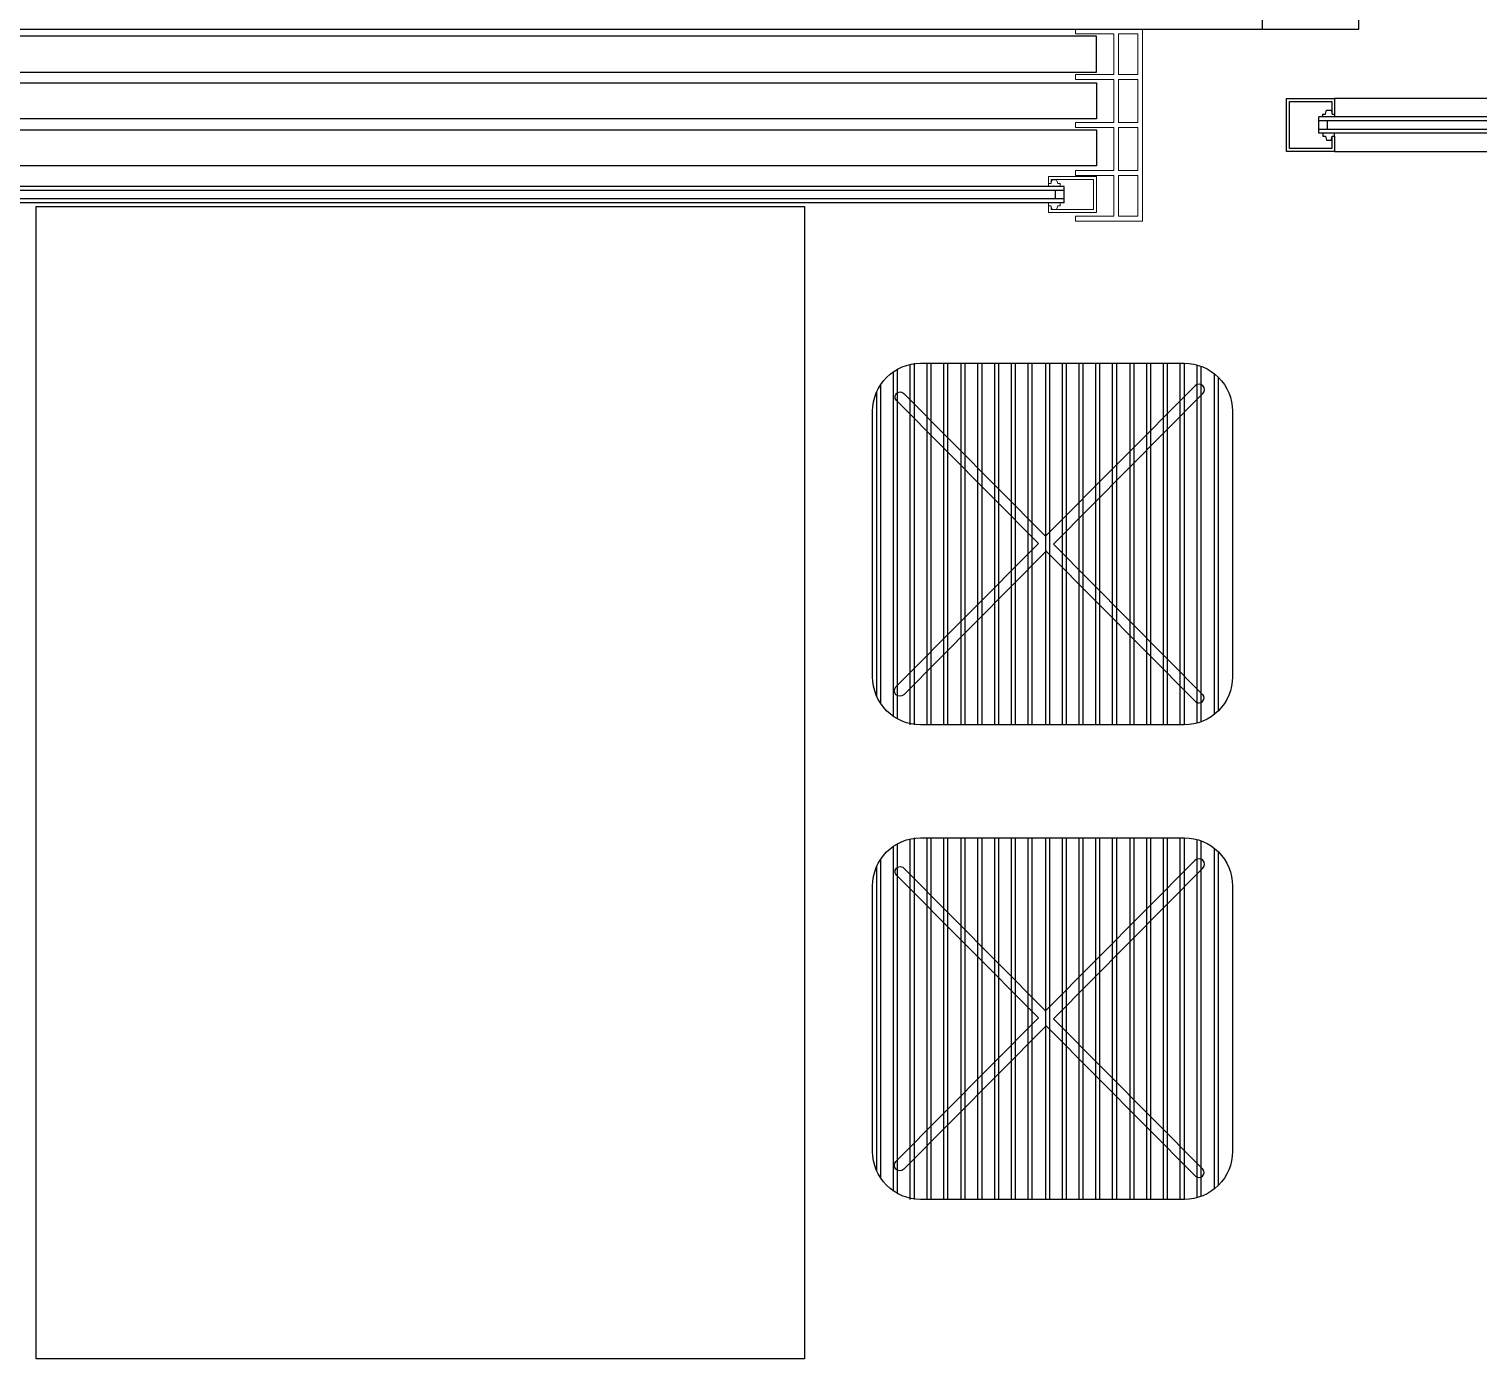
# Model space of a CAD drawing. Header units: centimetres. Extents: x 2135 to 5458, y 2057 to 4523.
# Drawn here: x 3549.1 to 3700, y 2707.2 to 2845.7 of the extents above; entities that cross this region are included whole.
import ezdxf

# ---------------------------------------------------------------- set-up
doc = ezdxf.new("R2010")
doc.units = ezdxf.units.CM
doc.header["$LTSCALE"] = 50
doc.linetypes.add('HIDDEN2', pattern=[0.1875, 0.125, -0.0625])
for name, color, linetype in [('BA_gor3', 163, 'Continuous'), ('BA_mat-cam', 131, 'Continuous'), ('BA_mat-izolasyon', 8, 'Continuous'), ('BA_mat_metal', 122, 'Continuous'), ('BA_mob-hareketli', 143, 'Continuous'), ('BA_mob-sabit', 120, 'Continuous'), ('BA_plan-iz-alt', 8, 'HIDDEN2')]:
    doc.layers.add(name, color=color, linetype=linetype)
doc.layers.add('BA_mat_steel', color=244, linetype='Continuous', lineweight=5)
doc.layers.add('S05_EPDM_Contorno', color=31, linetype='Continuous', lineweight=5)

# ---------------------------------------------------------------- blocks, each defined once
blk = doc.blocks.new('t1')
at = {"layer": 'BA_mob-hareketli'}
blk.add_lwpolyline([(46524.8, 62611.5), (46799.5, 62611.5, -0.414214), (46849.5, 62561.5), (46849.5, 62285, -0.414214), (46799.5, 62235), (46524.8, 62235, -0.414214), (46474.8, 62285), (46474.8, 62561.5, -0.414214)], format="xyb", close=True, dxfattribs=at)
for points in [[(46493.4, 62600.4), (46493.4, 62246.1)], [(46507.4, 62608.4), (46507.4, 62238.1)], [(46511.6, 62609.7), (46511.6, 62236.8)], [(46524.8, 62611.5), (46524.8, 62235)], [(46529.1, 62611.5), (46529.1, 62235)], [(46542.3, 62611.5), (46542.3, 62235)], [(46546.5, 62611.5), (46546.5, 62235)], [(46559.7, 62611.5), (46559.7, 62235)], [(46563.9, 62611.5), (46563.9, 62235)], [(46577.1, 62611.5), (46577.1, 62235)], [(46581.3, 62611.5), (46581.3, 62235)], [(46595.3, 62611.5), (46595.3, 62235)], [(46599.6, 62611.5), (46599.6, 62235)], [(46612.8, 62611.5), (46612.8, 62235)], [(46617, 62611.5), (46617, 62235)], [(46630.2, 62611.5), (46630.2, 62235)], [(46634.4, 62611.5), (46634.4, 62235)], [(46647.6, 62611.5), (46647.6, 62235)], [(46651.8, 62611.5), (46651.8, 62235)], [(46665, 62611.5), (46665, 62235)], [(46669.3, 62611.5), (46669.3, 62235)], [(46683.3, 62611.5), (46683.3, 62235)], [(46687.5, 62611.5), (46687.5, 62235)], [(46700.7, 62611.5), (46700.7, 62235)], [(46704.9, 62611.5), (46704.9, 62235)], [(46718.1, 62611.5), (46718.1, 62235)], [(46722.3, 62611.5), (46722.3, 62235)], [(46735.5, 62611.5), (46735.5, 62235)], [(46739.8, 62611.5), (46739.8, 62235)], [(46753, 62611.5), (46753, 62235)], [(46757.2, 62611.5), (46757.2, 62235)], [(46771.2, 62611.5), (46771.2, 62235)], [(46775.4, 62611.5), (46775.4, 62235)], [(46788.6, 62611.5), (46788.6, 62235)], [(46792.8, 62611.5), (46792.8, 62235)], [(46806, 62611.5), (46806, 62235)], [(46810.3, 62611.5), (46810.3, 62236.2)], [(46823.5, 62605.4), (46823.5, 62241.1)], [(46827.7, 62602.8), (46827.7, 62243.7)], [(46489.2, 62596.5), (46489.2, 62249.9)], [(46840.9, 62589.6), (46840.9, 62256.9)], [(46845.1, 62582), (46845.1, 62264.5)]]:
    blk.add_lwpolyline(points, dxfattribs=at)
for points in [[(46513.1, 62587.5), (46668.8, 62430.8), (46817.1, 62580.1, -1), (46825.2, 62572), (46676.9, 62422.6), (46824.6, 62273.9, -1.007761), (46817.1, 62266.5), (46669.4, 62415.1)], [(46505.6, 62580.1), (46661.3, 62423.3), (46505.6, 62266.5, 1), (46513.7, 62258.4), (46669.4, 62415.1)]]:
    blk.add_lwpolyline(points, format="xyb", dxfattribs=at)
blk.add_arc((46509.7, 62583.4), 5.32, 51.1189, 218.5009, dxfattribs=at)
blk = doc.blocks.new('cephe')
at = {"layer": 'BA_gor3'}
for points in [[(7410.72, 2844.99), (7232.84, 2844.99), (7232.84, 2841.24), (7410.72, 2841.24)], [(7232.84, 2840.12), (7410.72, 2840.12), (7410.72, 2836.37), (7232.84, 2836.37)], [(7232.84, 2835.24), (7410.72, 2835.24), (7410.72, 2831.49), (7232.84, 2831.49)]]:
    blk.add_lwpolyline(points, close=True, dxfattribs=at)
at = {"layer": 'BA_mat-cam'}
for p, q in [((7407.36, 2829.33), (7236.2, 2829.33)), ((7407.36, 2828.93), (7236.2, 2828.93)), ((7406.46, 2828.03), (7406.46, 2828.93)), ((7407.36, 2827.63), (7407.36, 2829.33)), ((7407.36, 2828.03), (7236.2, 2828.03)), ((7407.36, 2827.63), (7236.2, 2827.63))]:
    blk.add_line(p, q, dxfattribs=at)
at = {"layer": 'BA_mat_steel', "ltscale": 10}
blk.add_lwpolyline([(7412.53, 2830.48), (7412.53, 2826.23), (7408.53, 2826.23), (7408.53, 2825.73), (7415.53, 2825.73), (7415.53, 2830.48), (7415.53, 2830.48), (7415.53, 2845.73), (7408.53, 2845.73), (7408.53, 2845.23), (7412.53, 2845.23), (7412.53, 2840.98), (7408.53, 2840.98), (7408.53, 2840.48), (7412.53, 2840.48), (7412.53, 2835.98), (7408.53, 2835.98), (7408.53, 2835.48), (7412.53, 2835.48), (7412.53, 2830.98), (7408.53, 2830.98), (7408.53, 2830.48)], close=True, dxfattribs=at)
at = {"layer": 'BA_mat_steel'}
for points in [[(7415.03, 2845.23), (7415.03, 2840.98), (7413.03, 2840.98), (7413.03, 2845.23)], [(7415.03, 2840.48), (7415.03, 2835.98), (7413.03, 2835.98), (7413.03, 2840.48)], [(7415.03, 2835.48), (7415.03, 2830.98), (7413.03, 2830.98), (7413.03, 2835.48)], [(7415.03, 2826.23), (7415.03, 2830.48), (7413.03, 2830.48), (7413.03, 2826.23)]]:
    blk.add_lwpolyline(points, close=True, dxfattribs=at)
at = {"layer": 'BA_mat_steel', "ltscale": 10}
blk.add_lwpolyline([(7413.03, 2830.48), (7415.03, 2830.48)], dxfattribs=at)
at = {"layer": 'BA_mat_steel'}
for points in [[(7405.72, 2827.33), (7405.72, 2826.62), (7410.72, 2826.62), (7410.72, 2830.37), (7405.72, 2830.37), (7405.72, 2829.63)], [(7406.02, 2827.33), (7406.02, 2826.92), (7410.42, 2826.92), (7410.42, 2830.07), (7406.02, 2830.07), (7406.02, 2829.63)]]:
    blk.add_lwpolyline(points, dxfattribs=at)
at = {"layer": 'S05_EPDM_Contorno'}
for points in [[(7405.72, 2829.63), (7405.72, 2829.33), (7406.96, 2829.33), (7406.96, 2829.63), (7406.69, 2829.63), (7406.57, 2830.03), (7406.1, 2830.03), (7405.99, 2829.63), (7405.72, 2829.63)], [(7405.72, 2827.33), (7405.72, 2827.63), (7406.96, 2827.63), (7406.96, 2827.33), (7406.69, 2827.33), (7406.57, 2826.93), (7406.1, 2826.93), (7405.99, 2827.33), (7405.72, 2827.33)]]:
    blk.add_lwpolyline(points, dxfattribs=at)
blk = doc.blocks.new('234567YTGFD')
at = {"layer": 'BA_gor3'}
for points in [[(5620.55, 2831.24), (5596.3, 2831.24)], [(5596.3, 2825.74), (5620.55, 2825.74)]]:
    blk.add_lwpolyline(points, dxfattribs=at)
at = {"layer": 'BA_mat-cam'}
for p, q in [((5622.2, 2829.33), (5594.66, 2829.33)), ((5594.66, 2827.63), (5594.66, 2829.33)), ((5622.2, 2828.93), (5594.66, 2828.93)), ((5595.56, 2828.03), (5595.56, 2828.93)), ((5622.2, 2828.03), (5594.66, 2828.03)), ((5622.2, 2827.63), (5594.66, 2827.63))]:
    blk.add_line(p, q, dxfattribs=at)
at = {"layer": 'BA_mat-izolasyon'}
for points in [[(5596.3, 2829.63), (5596.3, 2829.33), (5595.06, 2829.33), (5595.06, 2829.63), (5595.33, 2829.63), (5595.45, 2830.03), (5595.92, 2830.03), (5596.03, 2829.63), (5596.3, 2829.63)], [(5596.3, 2827.33), (5596.3, 2827.63), (5595.06, 2827.63), (5595.06, 2827.33), (5595.33, 2827.33), (5595.45, 2826.93), (5595.92, 2826.93), (5596.03, 2827.33), (5596.3, 2827.33)]]:
    blk.add_lwpolyline(points, dxfattribs=at)
at = {"layer": 'BA_mat_metal'}
for points in [[(5596.3, 2827.33), (5596.3, 2825.74), (5591.3, 2825.74), (5591.3, 2831.24), (5596.3, 2831.24), (5596.3, 2829.63)], [(5596, 2827.33), (5596, 2826.04), (5591.6, 2826.04), (5591.6, 2830.94), (5596, 2830.94), (5596, 2829.63)]]:
    blk.add_lwpolyline(points, dxfattribs=at)

msp = doc.modelspace()

# ---------------------------------------------------------------- linework, layer by layer
at = {"layer": 'BA_mob-hareketli'}
msp.add_lwpolyline([(3549.86, 2827.23), (3629.86, 2827.23), (3629.86, 2707.23), (3549.86, 2707.23), (3549.86, 2827.23)], dxfattribs=at)
at = {"layer": 'BA_mob-sabit'}
msp.add_lwpolyline([(3677.57, 2895.82), (3067.57, 2895.82), (3067.57, 2845.73), (3677.57, 2845.73)], close=True, dxfattribs=at)
at = {"layer": 'BA_plan-iz-alt', "ltscale": 3}
msp.add_lwpolyline([(3687.57, 2845.73), (3687.57, 3250.73), (3647.57, 3250.73), (3647.57, 3188.73), (3097.57, 3188.73), (3097.57, 3250.73), (3057.57, 3250.73), (3057.57, 2845.73), (3687.57, 2845.73)], dxfattribs=at)

# ---------------------------------------------------------------- block references
at = {"xscale": 0.1, "yscale": 0.1, "zscale": 0.1, "rotation": 180}
for p in [(8321.91, 9034.42), (8321.91, 8985)]:
    msp.add_blockref('t1', p, dxfattribs=at)
at = {"layer": 'BA_mat-cam'}
for name, p in [('cephe', (-3750.46, 0)), ('234567YTGFD', (-1911.23, 7.24))]:
    msp.add_blockref(name, p, dxfattribs=at)

doc.saveas('drawing.dxf')
